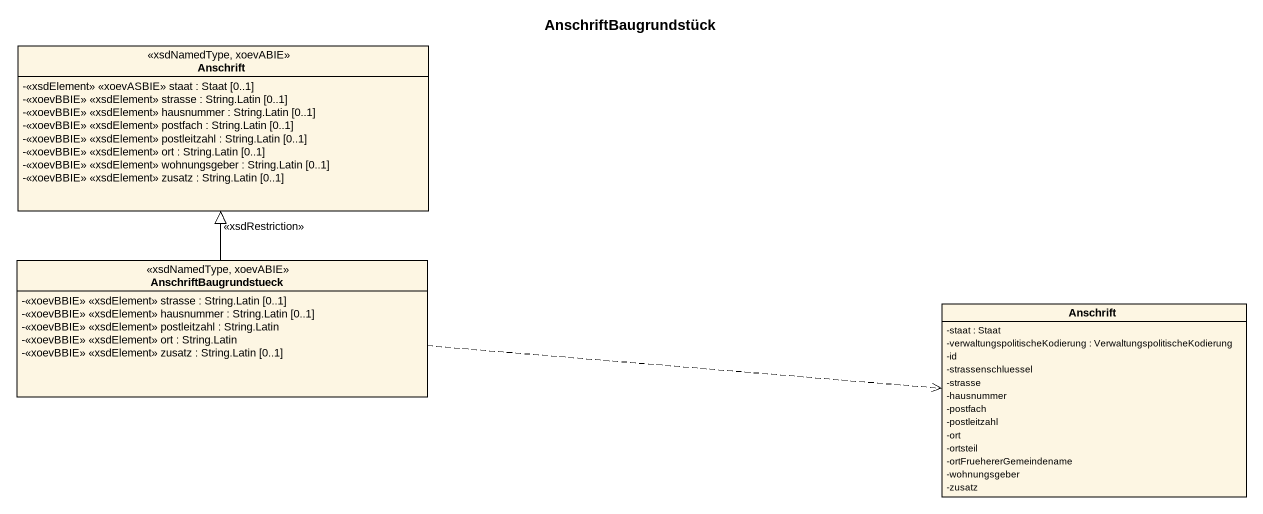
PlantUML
@startuml
title AnschriftBaugrundstück
hide circle
hide empty members
skinparam classAttributeIconSize 0
class Anschrift <<xsdNamedType, xoevABIE>> {
  -<<xsdElement>> <<xoevASBIE>> staat : Staat [0..1]
  -<<xoevBBIE>> <<xsdElement>> strasse : String.Latin [0..1]
  -<<xoevBBIE>> <<xsdElement>> hausnummer : String.Latin [0..1]
  -<<xoevBBIE>> <<xsdElement>> postfach : String.Latin [0..1]
  -<<xoevBBIE>> <<xsdElement>> postleitzahl : String.Latin [0..1]
  -<<xoevBBIE>> <<xsdElement>> ort : String.Latin [0..1]
  -<<xoevBBIE>> <<xsdElement>> wohnungsgeber : String.Latin [0..1]
  -<<xoevBBIE>> <<xsdElement>> zusatz : String.Latin [0..1]
}
class AnschriftBaugrundstueck <<xsdNamedType, xoevABIE>> {
  -<<xoevBBIE>> <<xsdElement>> strasse : String.Latin [0..1]
  -<<xoevBBIE>> <<xsdElement>> hausnummer : String.Latin [0..1]
  -<<xoevBBIE>> <<xsdElement>> postleitzahl : String.Latin
  -<<xoevBBIE>> <<xsdElement>> ort : String.Latin
  -<<xoevBBIE>> <<xsdElement>> zusatz : String.Latin [0..1]
}
class "Anschrift" as Anschrift_2 {
  -staat : Staat
  -verwaltungspolitischeKodierung : VerwaltungspolitischeKodierung
  -id
  -strassenschluessel
  -strasse
  -hausnummer
  -postfach
  -postleitzahl
  -ort
  -ortsteil
  -ortFruehererGemeindename
  -wohnungsgeber
  -zusatz
}
AnschriftBaugrundstueck -up-|> Anschrift : <<xsdRestriction>>
AnschriftBaugrundstueck .right.> Anschrift_2
@enduml
